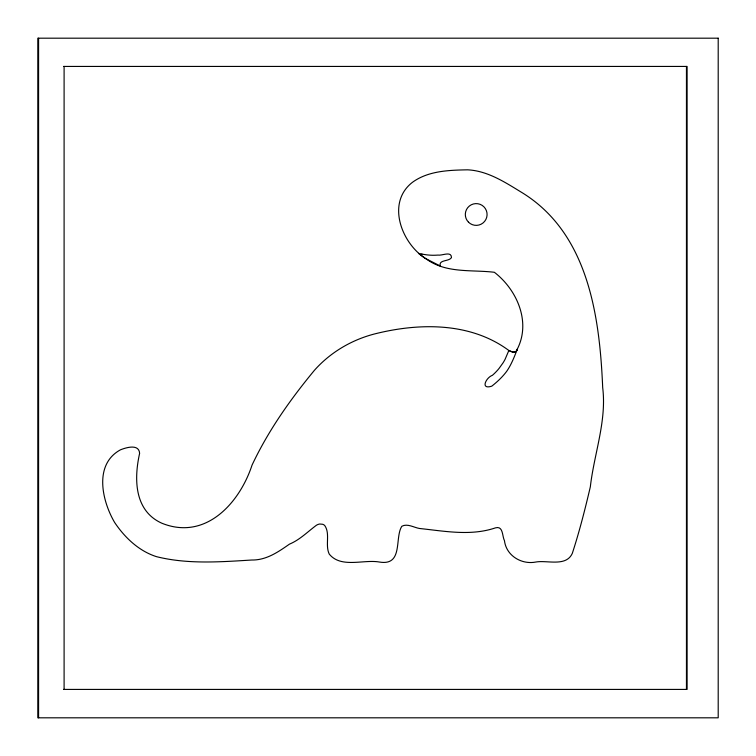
<?xml version="1.0" encoding="UTF-8"?>
<svg xmlns="http://www.w3.org/2000/svg" width="756" height="756" viewBox="0 0 756 756"><rect width="100%" height="100%" fill="white"/><g stroke="black" fill="none" stroke-linecap="round" stroke-linejoin="round"><path stroke-width="1.13" d="M517.274 349.31L517.454 348.818M517.019 349.971C515.809 353.666 511.141 351.918 508.864 350.472L505.102 359.27A52.145 52.145 0 0 1 503.042 362.871L499.017 368.484A55.642 55.642 0 0 1 492.392 375.326C486.013 377.527 480.032 389.935 491.769 386.174C497.183 381.922 502.315 377.121 506.482 371.602A50.52 50.52 0 0 0 508.722 368.163A65.876 65.876 0 0 0 510.735 364.534A89.388 89.388 0 0 0 511.963 362.039A112.975 112.975 0 0 0 513.683 358.24A160.584 160.584 0 0 0 515.261 354.413L517.208 349.48M517.331 349.14L517.189 349.546M517.444 348.818L517.416 348.866C531.081 321.772 516.924 289.671 494.367 272.283C471.546 269.514 446.248 273.653 426.186 258.921C401.871 243.971 385.806 203.033 412.36 182.376C428.151 170.818 448.799 170.166 467.652 169.826C488.102 170.865 505.688 182.697 522.623 192.988C588.584 234.01 599.669 316.792 602.693 387.648C606.832 421.13 594.074 453.827 590.332 486.836C585.087 509.213 579.417 531.581 572.283 553.43C566.017 567.198 546.89 559.865 535.635 562.067C521.47 564.77 506.189 555.613 504.469 540.663C502.116 536.382 503.383 525.581 495.492 527.858C470.686 536.278 444.764 531.128 419.485 528.482C413.91 527.527 407.342 523.237 401.852 526.261C394.424 537.582 403.581 566.159 379.417 562.029C363.56 559.204 341.041 568.578 329.247 554.091C324.919 545.142 330.457 533.774 324.74 525.543A5.462 5.462 0 0 0 322.717 524.286L319.807 524.012A8.552 8.552 0 0 0 316.329 525.316C307.494 531.884 299.773 539.86 289.416 544.169C278.038 552.097 266.31 560.262 251.701 560.026C220.09 561.954 187.507 564.42 156.464 556.652C138.811 551.011 124.74 537.544 114.6 522.415C102.013 500.907 93.583 464.496 120.384 449.858C125.855 447.637 139 443.507 139.624 453.345C133.897 478.85 134.181 510.82 161.86 523.228C205.519 540.861 239.539 503.222 252.041 465.12C268.21 430.731 290.304 399.461 314.468 370.26C330.192 352.57 351.181 340.105 374.031 334.086C418.578 322.736 470.137 321.895 508.684 350.368M516.924 350.17L516.102 351.417A2.646 2.646 0 0 1 514.845 352.126L512.861 352.088L508.864 350.472M63.476 66.433L687.091 66.433L687.091 689.415L63.476 689.415M421.886 254.092L418.493 253.383L425.382 258.42L440.247 265.989C438.461 259.421 448.979 261.756 451.483 257.607C451.445 250.746 442.203 255.849 437.951 255.084A94.198 94.198 0 0 1 436.486 255.169A74.721 74.721 0 0 1 435.021 255.235A62.049 62.049 0 0 1 433.547 255.263A53.478 53.478 0 0 1 432.082 255.254A60.083 60.083 0 0 1 421.886 254.054M686.457 66.433L686.457 689.415M64.099 66.433L64.099 689.415M38.584 38.187L38.584 717.813M718.2 38.187L37.8 38.187L37.8 717.813L718.2 717.813L718.2 38.187M468.503 222.188A10.886 10.886 0 0 0 486.713 217.312A10.886 10.886 0 0 0 473.379 203.978A10.886 10.886 0 0 0 468.503 222.188"/></g></svg>
